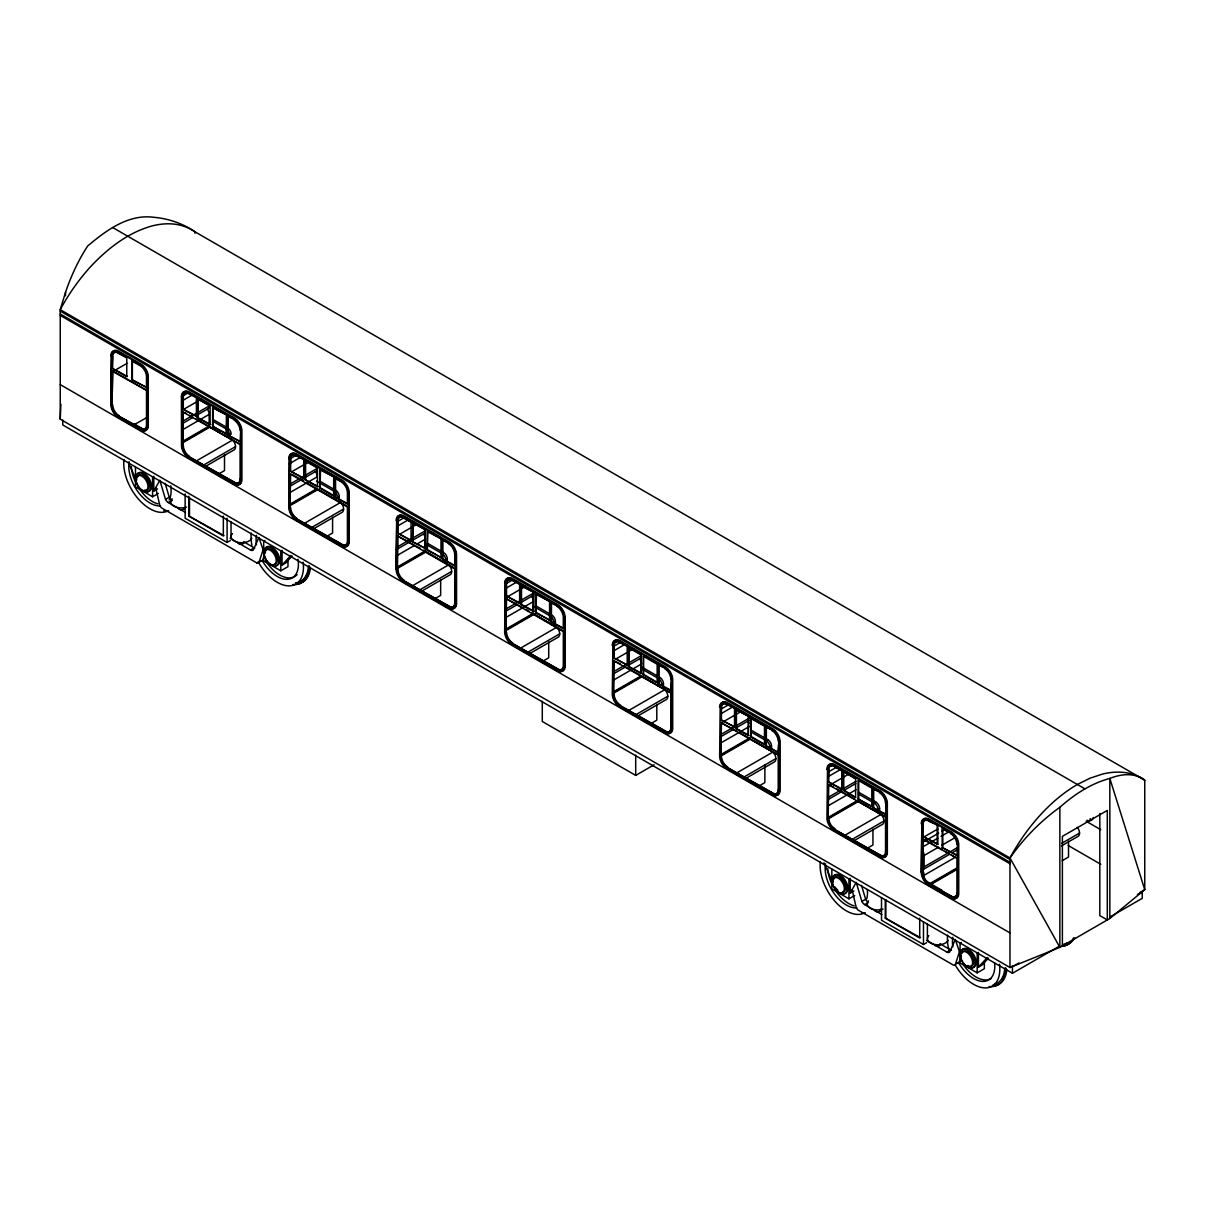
<?xml version="1.0" encoding="UTF-8"?>
<svg xmlns="http://www.w3.org/2000/svg" width="1205" height="1205" viewBox="0 0 1205 1205"><rect width="100%" height="100%" fill="white"/><g stroke="black" fill="none" stroke-linecap="round" stroke-linejoin="round"><path stroke-width="1.5" d="M60.25 419.189L60.25 309.67L65.597 292.062A134.041 66.983 -78.8 0 1 87.679 246.001C105.95 230.622 127.986 214.083 153.261 217.231A134.041 105.212 -55.8 0 1 195.029 231.842L1144.75 780.162L1144.75 889.682L1109.835 918.481L1059.858 947.341L1009.971 967.495L60.25 419.189L60.883 404.232M65.431 295.797L65.597 292.062M110.8 355.942L110.86 354.903A10.589 6.115 60 0 1 117.307 351.182L141.226 364.995A10.589 6.115 60 0 1 147.673 376.156L147.673 426.841A10.589 6.115 60 0 1 141.226 430.562L117.307 416.749A10.589 6.115 60 0 1 110.86 405.573L111.478 354.541M111.673 353.547A10.589 6.115 60 0 1 117.924 350.821L141.844 364.633A10.589 6.115 60 0 1 148.29 375.794L148.29 426.48A10.589 6.115 60 0 1 143.741 430.697M181.428 396.731L181.488 395.677A10.589 6.115 60 0 1 187.935 391.956L234.824 419.024A10.589 6.115 60 0 1 241.271 430.2L241.271 480.87A10.589 6.115 60 0 1 234.824 484.591L187.935 457.523A10.589 6.115 60 0 1 181.488 446.362L181.428 396.731L188.447 392.634M182.618 448.471A10.589 6.115 60 0 1 182.121 446.001L182.121 395.315A10.589 6.115 60 0 1 188.567 391.595L235.442 418.662A10.589 6.115 60 0 1 241.889 429.839L241.889 480.509A10.589 6.115 60 0 1 238.213 484.756M288.763 458.698L288.823 457.644A10.589 6.115 60 0 1 295.27 453.924L342.145 480.991A10.589 6.115 60 0 1 348.591 492.167L348.591 542.837A10.589 6.115 60 0 1 342.145 546.558L295.27 519.491A10.589 6.115 60 0 1 288.823 508.329L289.441 457.282A10.589 6.115 60 0 1 295.888 453.562L342.777 480.629A10.589 6.115 60 0 1 349.224 491.806L349.224 542.476A10.589 6.115 60 0 1 343.741 546.528M396.084 520.65L396.144 519.611A10.589 6.115 60 0 1 402.59 515.891L449.48 542.958A10.589 6.115 60 0 1 455.927 554.119L455.927 604.805A10.589 6.115 60 0 1 449.48 608.525L402.59 581.458A10.589 6.115 60 0 1 396.144 570.281L396.761 519.25A10.589 6.115 60 0 1 396.957 518.255M397.273 517.367A10.589 6.115 60 0 1 403.223 515.529L450.098 542.596A10.589 6.115 60 0 1 456.544 553.758L456.544 604.443A10.589 6.115 60 0 1 450.098 608.163L433.092 598.418M504.654 583.341L504.714 582.301A10.589 6.115 60 0 1 511.161 578.566L558.051 605.633A10.589 6.115 60 0 1 564.497 616.809L564.497 667.495A10.589 6.115 60 0 1 558.051 671.215L511.161 644.148A10.589 6.115 60 0 1 504.714 632.971L505.347 581.94A10.589 6.115 60 0 1 505.528 580.931M505.844 580.042A10.589 6.115 60 0 1 511.794 578.219L558.668 605.287A10.589 6.115 60 0 1 565.13 616.448L565.13 667.133A10.589 6.115 60 0 1 558.668 670.854L549.706 665.747M612.23 645.458L612.291 644.404A10.589 6.115 60 0 1 618.737 640.683L665.627 667.751A10.589 6.115 60 0 1 672.074 678.912L672.074 729.597A10.589 6.115 60 0 1 665.627 733.318L618.737 706.25A10.589 6.115 60 0 1 612.291 695.089L612.863 645.097M613.104 643.048A10.589 6.115 60 0 1 619.37 640.322L666.245 667.389A10.589 6.115 60 0 1 672.706 678.566L672.706 729.236A10.589 6.115 60 0 1 667.208 733.288M719.566 707.41L719.626 706.371A10.589 6.115 60 0 1 726.073 702.651L772.947 729.718A10.589 6.115 60 0 1 779.409 740.879L779.409 791.565A10.589 6.115 60 0 1 772.947 795.285L726.073 768.218A10.589 6.115 60 0 1 719.626 757.041L720.183 707.049M720.244 706.01A10.589 6.115 60 0 1 726.69 702.289L773.58 729.356A10.589 6.115 60 0 1 780.027 740.518L780.027 791.203A10.589 6.115 60 0 1 773.58 794.923L729.236 769.393M826.886 769.377L826.946 768.338A10.589 6.115 60 0 1 833.393 764.618L880.283 791.685A10.589 6.115 60 0 1 886.729 802.846L886.729 853.532A10.589 6.115 60 0 1 880.283 857.252L833.393 830.185A10.589 6.115 60 0 1 826.946 819.008L827.519 769.016M827.579 767.977A10.589 6.115 60 0 1 834.026 764.256L880.9 791.324A10.589 6.115 60 0 1 887.347 802.485L887.347 853.17A10.589 6.115 60 0 1 882.798 857.388M921.238 823.859L921.298 822.804A10.589 6.115 60 0 1 927.745 819.084L951.664 832.896A10.589 6.115 60 0 1 958.111 844.057L958.111 894.743A10.589 6.115 60 0 1 951.664 898.463L927.745 884.651A10.589 6.115 60 0 1 921.298 873.489L921.915 822.443A10.589 6.115 60 0 1 922.428 820.56M922.864 819.792A10.589 6.115 60 0 1 928.377 818.722L952.296 832.535A10.589 6.115 60 0 1 958.743 843.696L958.743 894.381A10.589 6.115 60 0 1 953.245 898.433M155.701 487.694L159.708 504.91A3.404 1.973 60 0 0 162.012 508.194L256.755 562.886A3.404 1.973 60 0 0 259.06 562.268L263.067 549.676M259.06 562.268L262.795 560.099L264.302 555.385M852.086 889.742L856.092 906.958A3.404 1.973 60 0 0 858.397 910.242L953.125 964.934A3.404 1.973 60 0 0 955.429 964.316L959.436 951.724M955.429 964.316L959.18 962.147L961.183 955.851M157.569 488.899L153.818 491.053L159.843 480.283L165.507 499.367A5.046 2.907 60 0 0 168.323 502.575L178.385 508.389M853.938 890.947L850.203 893.101L856.213 882.331L861.876 901.415A5.046 2.907 60 0 0 864.693 904.624L881.864 914.535M287.98 559.481L287.98 566.666L280.81 570.808L280.81 551.062L282.045 550.339L282.045 565.085L290.932 555.43M292.137 556.032L285.796 562.931L282.045 565.085M984.349 961.53L984.349 968.715L977.18 972.857L977.18 953.11L978.43 952.387L978.43 967.133L987.317 957.478M988.522 958.08L982.165 964.979L978.43 967.133M1059.858 807.29L1059.858 947.341L1009.971 857.975A129.824 77.481 -49.6 0 1 1059.858 807.29C1074.348 794.441 1090.962 783.461 1109.835 778.43A129.824 58.834 -62.2 0 1 1144.75 780.162A128.393 74.138 -60 0 0 1102.424 774.092L1089.968 778.219L1077.36 784.485A128.393 74.138 -60 0 0 1009.971 857.975L1009.971 967.495L1013.179 965.642M112.035 356.71A8.827 5.091 60 0 1 118.286 353.11L126.766 358.006L126.766 376.743L112.035 368.248L112.668 356.349A8.827 5.091 60 0 1 117.292 352.071M118.286 353.11L125.983 356.831M112.035 368.248L127.399 376.382M146.272 427.775A8.827 5.091 60 0 1 140.864 428.257L118.286 415.936A8.827 5.091 60 0 1 112.035 405.136L112.668 370.763L147.115 390.646L147.115 424.657A8.827 5.091 60 0 1 146.633 427.142M111.056 372.556L127.112 363.292M140.247 428.619A8.827 5.091 60 0 0 146.483 425.019L146.483 376.608A8.827 5.091 60 0 0 140.247 365.793L131.767 360.898L131.767 379.62L147.115 387.769L147.115 376.246A8.827 5.091 60 0 0 147.055 375.267M110.8 404.458L111.417 355.58M112.035 405.136L112.668 370.763M147.115 387.769L131.767 379.62M147.115 390.646L112.035 371.125M118.286 415.936L140.864 428.257M118.241 417.352L117.924 416.388A10.589 6.115 60 0 1 111.99 407.697M131.827 424.672A5.332 3.073 60 0 1 132.083 424.356L132.716 423.949A4.775 2.756 60 0 1 134.84 424.311L147.658 417.081M182.678 397.499L183.296 397.138A8.827 5.091 60 0 1 189.547 393.538L197.033 397.861L188.914 393.899A8.827 5.091 60 0 0 182.678 397.499L182.678 409.022L197.033 416.584L182.678 409.022M182.783 400.482L192.408 394.924M140.292 430.095L141.844 430.2A10.589 6.115 60 0 0 142.808 430.531M197.65 398.93L210.137 406.145L210.137 424.868L197.65 417.668L197.65 398.93L209.203 404.88M183.552 409.414L201.175 399.247M240.503 480.433A8.827 5.091 60 0 1 234.463 482.301L188.914 456.725A8.827 5.091 60 0 1 182.678 445.91L182.678 411.899L186.489 413.39M181.94 421.69L209.173 405.964A6.432 3.72 60 0 1 207.396 409.173A6.432 3.72 60 0 1 209.158 414.4L209.173 422.729M183.356 423.03L192.966 417.472M197.771 414.701L207.381 409.143M212.622 407.576L226.977 415.153L226.359 434.237L212.622 426.314L212.622 407.576L225.456 414.264M197.65 417.668L210.755 424.522M181.94 430.125L209.173 414.4M181.94 441.783L209.173 426.058A2.32 1.341 60 0 1 208.872 426.992L183.235 441.783M182.663 442.838L209.896 427.112L232.429 440.126L197.183 460.461M212.622 426.314L226.977 433.875M182.678 445.91L183.296 411.553M227.609 434.96L240.714 441.813L227.609 434.96L227.609 416.222L234.463 419.476A8.827 5.091 60 0 1 236.858 421.404M226.028 428.86L227.655 427.911A4.775 2.756 60 0 1 229.778 430.004L230.426 431.164A5.332 3.073 60 0 1 231.134 434.146L229.507 435.08A5.332 3.073 60 0 0 228.784 432.098L228.137 430.953A4.775 2.756 60 0 0 226.028 428.86L213.225 421.464M188.914 456.725L234.463 482.301M188.884 458.141L188.567 457.162A10.589 6.115 60 0 1 183.055 449.736M240.081 442.175L240.714 430.275M203.479 465.13L235.517 446.633A5.889 3.404 60 0 0 232.445 440.081M182.678 411.899L240.714 444.69L223.166 434.568M135.472 467.148L135.472 486.895L152.568 496.776L158.322 493.463M206.296 465.943L233.529 450.218A7.275 4.202 60 0 0 235.502 446.618M165.507 499.367L169.257 497.213L165.13 483.326M168.323 502.575L172.059 500.421M218.195 474.243L224.507 470.598L224.507 454.782M233.845 482.663A8.827 5.091 60 0 0 240.081 479.063L240.714 478.701M233.891 484.124L235.442 484.229A10.589 6.115 60 0 0 236.406 484.576M188.869 496.189L188.869 516.056L223.964 535.592M290.104 458.744L296.52 455.038M289.998 470.989L304.353 478.551L289.998 470.989L290.631 459.105A8.827 5.091 60 0 1 293.071 454.797M289.998 459.467A8.827 5.091 60 0 1 296.249 455.851L296.867 455.49A8.827 5.091 60 0 0 295.255 454.812M289.26 463.805L300.482 457.328M296.249 455.851L304.353 459.813M291.625 471.818L307.637 462.569M290.013 484.094L317.261 468.368A6.432 3.72 60 0 1 315.469 471.562M289.833 486.338L302.651 478.942M305.844 477.09L315.454 471.547M319.958 469.543L334.312 477.12L333.68 496.204L319.958 488.281L319.958 469.543L334.312 477.12M304.986 479.635L317.457 486.835L317.457 468.112L304.986 460.897L304.986 479.635L318.09 486.474M290.013 492.529L317.261 476.803A6.432 3.72 60 0 0 315.469 471.532M334.93 478.189L341.166 481.789A8.827 5.091 60 0 1 347.417 492.604L347.417 504.127L334.93 496.927L334.93 478.189L341.798 481.443A8.827 5.091 60 0 1 347.989 491.279M290.013 504.172L317.261 488.447M289.712 505.106L316.945 489.381A2.199 1.265 60 0 1 318 489.516L340.503 502.515L303.66 523.783M319.958 488.281L320.575 469.182M289.14 506.16L317.969 489.516M185.133 493.96L185.133 518.21L227.097 542.446L230.351 540.563M288.763 507.2L289.381 458.337M347.567 543.154A8.827 5.091 60 0 1 341.798 544.268L296.249 518.692A8.827 5.091 60 0 1 289.998 507.877L290.631 473.505M316.493 481.096L334.101 491.248L335.743 490.315A4.775 2.756 60 0 1 337.852 492.408L338.5 493.553A5.332 3.073 60 0 1 339.207 496.535L339.223 500.18M296.249 518.692L341.798 544.268M334.93 496.927L348.034 503.765M296.204 520.108L312.908 529.025M339.223 496.535L337.581 497.484A5.332 3.073 60 0 0 336.858 494.502L336.21 493.342A4.775 2.756 60 0 0 334.101 491.248M264.949 540.458L263.699 541.181L263.699 560.928L280.81 570.808M230.095 538.243L250.459 549.992L254.195 547.838A5.046 2.907 60 0 0 254.737 548.094M311.553 527.519L343.591 509.022M314.369 528.332L341.602 512.607A7.275 4.202 60 0 0 343.576 509.022A5.889 3.404 60 0 0 340.518 502.485M256.755 562.886L260.491 560.732M326.269 536.647L332.58 533.002L332.58 517.171M341.211 546.091L342.777 546.196M397.334 521.419A8.827 5.091 60 0 1 403.57 517.819L411.056 522.142L411.056 540.879L397.334 532.956L397.951 521.057A8.827 5.091 60 0 1 403.374 517.05M403.57 517.819L411.056 522.142M396.581 522.066L404.594 517.442M397.334 526.193L408.555 519.717M412.306 541.602L425.41 548.441L412.306 541.602L412.923 522.503L425.41 529.718L425.335 549.179M397.334 532.956L411.688 540.518M399.699 534.207L415.725 524.958M454.888 605.106A8.827 5.091 60 0 1 449.119 606.236L403.57 580.659A8.827 5.091 60 0 1 397.334 569.845L397.334 535.833L420.274 548.365M412.306 522.865L425.41 529.718M396.49 547.416L425.335 530.757A6.432 3.72 60 0 1 423.542 533.966A6.432 3.72 60 0 1 425.32 539.192L417.322 543.817M396.309 549.661L423.542 533.951M396.49 555.851L414.113 545.669M426.66 549.164L441.632 557.81L427.278 550.248L427.278 531.51L441.632 539.072L429.432 532.038M396.49 567.495L425.335 550.851M427.278 550.248L427.911 531.149M397.786 567.51L425.019 551.785M396.084 569.167L396.701 520.304M397.213 568.549L426.043 551.905L446.965 563.985M397.334 569.845L397.951 535.472M448.501 543.756A8.827 5.091 60 0 1 454.737 554.571L454.737 566.094L442.265 558.894L442.265 540.156L449.119 543.395A8.827 5.091 60 0 1 452.237 546.166M403.57 580.659L449.119 606.236M442.265 558.894L455.37 565.732M403.524 582.075L429.869 596.565M427.805 543.47L443.817 552.703A4.775 2.756 60 0 1 445.925 554.797L446.573 555.957A5.332 3.073 60 0 1 447.296 558.939L445.654 559.888A5.332 3.073 60 0 0 444.931 556.891L444.299 555.746A4.775 2.756 60 0 0 442.627 553.954M411.733 586.187L448.576 564.919M419.626 589.923L451.664 571.426A5.889 3.404 60 0 0 448.591 564.874M422.443 590.736L449.676 575.011A7.275 4.202 60 0 0 451.649 571.411M434.342 599.036L440.653 595.39L440.653 579.575M506.266 583.536L512.667 579.831M505.904 584.109L506.537 583.747A8.827 5.091 60 0 1 512.773 580.147L520.259 584.47L512.14 580.509A8.827 5.091 60 0 0 505.904 584.109L505.904 595.632L519.641 603.569L519.641 584.832M505.422 588.597L516.629 582.12M520.876 585.555L533.981 592.393L533.363 611.492L520.876 604.277L520.876 585.555L533.981 592.393M505.904 595.632L520.259 603.208M506.175 597.529L525.395 586.428M563.458 667.796A8.827 5.091 60 0 1 557.704 668.911L512.14 643.334A8.827 5.091 60 0 1 505.904 632.535L505.904 598.524L522.473 607.365M506.175 608.887L533.408 593.161A6.432 3.72 60 0 1 531.616 596.355A6.432 3.72 60 0 1 533.393 601.581L533.408 611.583L533.363 592.755M505.98 611.146L517.201 604.669M520.394 602.816L531.616 596.339M520.876 604.277L533.981 611.131M506.175 617.322L533.408 601.596M535.231 611.854L550.203 620.5L535.864 612.923L535.864 594.201L550.203 601.762L538.002 594.713M506.175 628.965L533.408 613.24M505.859 629.899L533.092 614.188M535.864 612.923L536.481 593.839M505.287 630.953L534.131 614.309L556.65 627.308A5.889 3.404 60 0 1 559.692 633.8A7.275 4.202 60 0 1 557.764 637.43L530.516 653.125M504.654 631.857L505.287 582.979M505.904 632.535L506.537 598.162M557.072 606.446A8.827 5.091 60 0 1 563.307 617.246L563.307 628.784L550.836 621.584L550.836 602.846L557.704 606.085A8.827 5.091 60 0 1 563.458 613.857M512.14 643.334L557.704 668.911M550.836 621.584L563.94 628.423M512.11 644.75L546.483 663.88M551.89 615.092A4.775 2.756 60 0 1 553.999 617.201L554.646 618.346A5.332 3.073 60 0 1 555.369 621.328L553.728 622.277A5.332 3.073 60 0 0 553.02 619.295L552.372 618.15A4.775 2.756 60 0 0 551.152 616.719M519.807 648.576L556.65 627.308M527.7 652.312L559.738 633.815M542.416 661.44L548.727 657.794L548.727 641.964M618.737 641.572A8.827 5.091 60 0 1 620.349 642.25L627.835 646.573L627.835 665.311L613.481 657.749L614.113 645.865A8.827 5.091 60 0 1 616.553 641.557M613.481 646.211A8.827 5.091 60 0 1 619.716 642.611L620.349 642.25M614.339 645.925L620.741 642.235M613.496 650.986L624.702 644.509M619.716 642.611L627.835 646.573M613.481 657.749L627.835 665.311M615.845 658.999L633.469 648.832M613.481 660.626L671.516 693.417L671.516 727.428A8.827 5.091 60 0 1 665.281 731.028L619.716 705.452A8.827 5.091 60 0 1 613.481 694.637L613.481 660.626L620.485 663.955M640.94 654.857L640.94 673.595L628.453 666.395L628.453 647.657L640.94 654.857L640.94 673.595M614.249 671.275L641.482 655.55A6.432 3.72 60 0 1 639.689 658.758L628.468 665.205M643.44 656.303L643.44 675.041L643.44 656.303L657.162 664.226L657.162 682.964L643.44 675.041M614.053 673.535L625.274 667.058M628.453 666.395L641.557 673.234M614.249 679.71L641.482 663.985A6.432 3.72 60 0 0 639.689 658.728M671.306 677.014A8.827 5.091 60 0 1 671.516 679.002L670.884 690.887L658.412 683.687L658.412 664.949L665.281 668.188A8.827 5.091 60 0 1 668.398 670.959M614.249 691.369L641.482 675.644A2.32 1.341 60 0 1 641.165 676.577L613.932 692.303M613.36 693.342L642.205 676.698L664.723 689.712A5.889 3.404 60 0 1 667.766 696.189A7.275 4.202 60 0 1 665.838 699.819L638.605 715.529M613.481 694.637L614.113 660.265M658.412 664.949L665.281 668.188M659.963 677.496L658.322 678.445A4.775 2.756 60 0 1 660.445 680.539L661.093 681.684A5.332 3.073 60 0 1 661.801 684.666L663.443 683.732A5.332 3.073 60 0 0 662.72 680.75L662.087 679.59A4.775 2.756 60 0 0 659.963 677.496L642.355 667.329M619.716 705.452L665.281 731.028M658.412 683.687L671.516 690.525M619.686 706.868L663.714 731.556M670.884 690.887L671.516 679.002M627.88 710.98L664.723 689.712M635.773 714.716L667.811 696.219M650.489 723.828L656.8 720.183L656.8 704.368M664.648 731.39A8.827 5.091 60 0 0 670.884 727.775L671.516 727.428M720.816 708.179L721.433 707.817A8.827 5.091 60 0 1 727.669 704.217L735.155 708.54L735.155 727.278L720.816 719.716L720.816 708.179A8.827 5.091 60 0 1 727.052 704.579L727.669 704.217M720.816 709.248L728.814 704.624M721.569 713.39L732.776 706.913M727.052 704.579L735.155 708.54M735.788 709.625L748.892 716.463L748.26 735.562L735.788 728.362L735.788 709.625L747.326 715.574M720.816 719.716L735.155 727.278M720.816 722.593L778.837 755.384L778.837 789.38A8.827 5.091 60 0 1 772.601 792.995L727.052 767.404A8.827 5.091 60 0 1 720.816 756.604L720.816 722.593L737.385 731.435M720.726 723.256L741.542 711.221M542.28 701.265L542.28 721.479L635.698 775.402L654.149 764.753M720.726 734.598L749.555 717.954M750.76 718.27L764.482 726.193L764.482 744.931L750.76 737.008L750.76 718.27L765.115 725.832M720.53 736.858L733.348 729.462M736.556 727.609L747.763 721.132A6.432 3.72 60 0 0 748.923 720.319M735.788 728.362L748.892 735.201M720.726 743.033L749.555 726.389M778.37 737.942A8.827 5.091 60 0 1 778.837 740.97L778.219 752.854L765.732 745.654L765.732 726.916L772.601 730.155A8.827 5.091 60 0 1 778.008 736.888M750.76 737.008L751.378 717.909M720.726 754.692L749.555 738.032A2.32 1.341 60 0 1 749.239 738.981L722.006 754.692M721.433 755.746L750.278 739.102L772.812 752.101L735.954 773.384M720.816 756.604L721.433 722.232M765.732 726.916L772.601 730.155M768.037 739.9L766.395 740.849A4.775 2.756 60 0 1 768.519 742.943L769.167 744.088A5.332 3.073 60 0 1 769.875 747.07L771.516 746.121A5.332 3.073 60 0 0 770.808 743.139L770.161 741.994A4.775 2.756 60 0 0 768.037 739.885L752.04 730.652M727.052 767.404L772.601 792.995M765.732 745.654L778.837 752.492M727.007 768.835L726.69 767.856A10.589 6.115 60 0 1 721.735 761.681M778.219 752.854L778.837 740.97M743.846 777.12L775.884 758.608A5.889 3.404 60 0 0 773.249 752.477M746.678 777.918L773.911 762.193A7.275 4.202 60 0 0 775.869 758.608M758.563 786.232L764.874 782.587L764.874 764.994M771.983 793.342A8.827 5.091 60 0 0 778.219 789.742L778.837 789.38M828.121 767.51L832.941 764.738M828.136 770.146A8.827 5.091 60 0 1 834.372 766.546L841.858 770.869L841.858 789.606L828.136 781.684L828.754 769.784A8.827 5.091 60 0 1 833.378 765.491M834.372 766.546L840.985 769.649M828.889 771.652L836.888 767.028M828.046 776.713L840.849 769.302M841.858 770.869L842.491 789.245L828.136 781.684M857.463 800.768L886.172 817.336L886.172 851.348A8.827 5.091 60 0 1 879.921 854.948L834.372 829.371A8.827 5.091 60 0 1 828.136 818.572L828.136 784.56L833.544 786.955M828.799 785.645L848.019 774.544M855.595 778.792L843.741 771.23L843.741 789.968L855.595 797.529L843.108 790.329L843.108 771.592L855.595 778.792L855.595 797.529M828.799 797.002L856.032 781.277M828.603 799.261L841.421 791.851M844.63 789.998L855.836 783.536M828.799 805.437L856.032 789.712M873.068 788.883L879.921 792.122A8.827 5.091 60 0 1 886.172 802.937L885.539 814.821L873.068 807.621L873.068 788.883L878.37 791.218M858.081 798.975L871.817 806.898L871.817 788.16L858.081 780.238L858.081 798.975L872.435 806.537M828.799 817.08L857.629 800.436M828.483 818.014L857.327 801.37A2.199 1.265 60 0 1 857.629 801.295A2.109 1.22 60 0 1 858.352 801.491L880.885 814.505A5.889 3.404 60 0 1 881.322 814.881M828.136 818.572L828.754 784.199M827.91 819.069L858.352 801.491M858.472 794.005L874.484 803.238L876.11 802.289A4.775 2.756 60 0 1 878.234 804.383L878.882 805.543A5.332 3.073 60 0 1 879.59 808.525L879.59 812.17M834.372 829.371L879.921 854.948M873.068 807.621L886.172 814.46M885.539 814.821L886.172 802.937M879.59 808.525L877.963 809.474A5.332 3.073 60 0 0 877.24 806.476L876.592 805.332A4.775 2.756 60 0 0 874.484 803.238M844.042 835.773L880.885 814.505M828.136 784.56L886.172 817.336M851.92 839.508L883.973 821.012A7.275 4.202 60 0 1 882 824.612L853.155 841.241M866.636 848.621L872.947 844.991L872.947 829.161M956.258 896.204A8.827 5.091 60 0 1 951.317 896.174L928.724 883.852A8.827 5.091 60 0 1 922.488 873.038L923.105 824.265A8.827 5.091 60 0 1 925.545 819.957M922.488 824.612A8.827 5.091 60 0 1 928.724 821.012L933.589 823.105M879.304 855.309A8.827 5.091 60 0 0 885.539 851.709L886.172 851.348M879.349 856.785L880.9 856.891A10.589 6.115 60 0 0 881.864 857.222M928.724 821.012L937.836 825.561L937.836 844.283L922.488 836.15L937.836 844.283M923.391 837.309L937.806 828.98M942.205 847.537L957.553 855.671L942.205 847.537L942.205 828.799L949.902 832.519M922.548 842.37L938.635 833.152M941.768 831.269L945.036 829.462M921.765 847.476L937.791 838.213M940.985 836.375L948.998 831.751M942.205 828.799L951.317 833.333A8.827 5.091 60 0 1 955.113 837.023M831.842 869.197L831.842 888.944L848.953 898.825L854.691 895.511M924.13 878.596L924.13 875.267A6.432 3.72 60 0 0 922.337 870.01A6.432 3.72 60 0 0 924.115 866.817L924.13 855.49L938.544 847.16M941.753 845.308L954.556 837.912M956.921 856.032L957.553 844.148M861.876 901.415L865.627 899.261L861.515 885.374M924.13 866.832L957.764 847.416M922.337 870.01L949.57 854.285M952.763 852.447L957.568 849.661M864.693 904.624L868.443 902.47M921.238 872.36L921.855 823.497M922.488 873.038L923.105 838.665M924.13 875.267L954.556 857.689M922.488 839.026L957.553 858.562L951.287 854.932M928.724 883.852L951.317 896.174M928.935 884.139L957.764 867.495M930.215 884.154L957.448 868.428M928.678 885.268L952.296 898.102M931.254 884.274L956.89 869.483M885.253 900.045L885.253 918.105L920.349 937.641M943.425 892.378L943.093 891.821A4.775 2.756 60 0 0 940.969 889.712L939.328 890.661A4.775 2.756 60 0 1 939.779 890.962M950.685 896.52A8.827 5.091 60 0 0 956.921 892.92L957.553 892.559M953.788 897.288L956.981 895.436M1061.921 843.229L1079.544 833.047M1061.53 845.88L1077.556 836.632A7.275 4.202 60 0 0 1079.514 833.047M1062.223 860.671L1068.519 857.026L1068.519 841.195M881.503 897.876L881.503 920.259L923.467 944.494L926.72 942.611M961.319 942.506L960.069 943.229L960.069 962.976L977.18 972.857M936.752 946.226L946.829 952.04L950.579 949.886A5.046 2.907 60 0 0 951.378 950.248M1139.93 892.468L1144.75 889.682L1109.835 778.43L1109.835 918.481M1018.948 962.946L1012.456 966.681L1012.456 973.263L1059.511 946.106M1137.384 894.562L1142.25 891.76L1142.25 898.327L1109.805 917.065M112.668 227.519L1084.846 788.808M1086.112 821.238L1100.767 829.703M1068.187 845.473L1100.767 864.286M1009.971 857.975L60.25 309.67A128.393 74.138 -60 0 1 90.767 266.501C107.772 248.381 128.272 232.354 152.628 225.787L152.719 225.772A128.393 74.138 -60 0 1 195.059 231.872L195.029 233.288M60.25 311.101L1009.971 859.421M60.25 313.993L1009.971 862.298M60.25 315.424L1009.971 863.744M140.864 365.431L132.384 360.536L132.384 379.274M234.463 419.476L228.227 415.876L228.227 434.598M298.373 456.364L302.862 458.954M318.09 467.751L305.603 460.536L305.603 479.274M444.449 540.699L449.119 543.395M554.571 604.277L557.704 606.085M641.557 654.511L629.085 647.296L629.085 666.034M648.636 658.593L657.779 663.865M872.435 787.799L858.713 779.876L858.713 798.614M213.255 419.596L227.655 427.911M319.732 481.066L335.743 490.315M535.879 605.859L550.293 614.173M858.517 792.122L876.11 802.289M424.567 543.485L442.175 553.652M532.64 605.889L550.248 616.041M640.714 668.278L656.725 677.526M751.995 732.519L764.798 739.915M319.325 487.197L334.312 495.842M642.807 673.957L657.779 682.602M750.143 735.924L765.115 744.57M189.682 415.228L192.875 417.066M196.054 418.918L219.973 432.715M292.228 474.439L303.389 480.87M306.582 482.723L336.873 500.211M340.066 502.048L348.034 506.657M423.467 550.203L455.37 568.624M525.666 609.203L528.859 611.056M532.038 612.893L563.94 631.3M623.678 665.793L653.969 683.28M657.162 685.133L660.355 686.971M663.533 688.808L669.92 692.498M740.563 733.288L750.143 738.801M753.321 740.653L770.869 750.775M774.062 752.613L777.24 754.451M836.737 788.808L854.27 798.93M924.672 839.569L941.888 849.51M945.021 851.317L948.154 853.125M397.334 535.833L454.737 568.986L454.737 602.982A8.827 5.091 60 0 1 448.501 606.597M505.904 598.524L563.307 631.661L563.307 665.672A8.827 5.091 60 0 1 557.072 669.272M134.84 424.311L144.434 429.854M924.958 880.478L940.969 889.727M120.44 417.909L140.91 429.733M191.113 458.713L195.933 461.5M199.141 463.353L234.508 483.762M316.117 530.878L341.843 545.729M834.96 830.426L843.003 835.08M846.211 836.933L879.966 856.424M60.25 384.606L1009.971 932.911M1012.456 973.263L62.75 424.943L62.75 420.018M243.681 541.768L254.195 547.838M940.051 943.816L950.579 949.886M180.705 509.73L185.495 512.487M926.464 940.292L934.432 944.886M188.869 516.056L223.347 535.954L223.347 516.086M885.253 918.105L919.716 938.002L919.716 918.135M620.304 706.507L619.37 705.889A10.589 6.115 60 0 1 613.42 697.198M512.727 644.389L511.794 643.786A10.589 6.115 60 0 1 505.844 635.08M404.157 581.714L403.223 581.096A10.589 6.115 60 0 1 396.761 569.935L396.701 568.805M296.822 519.747L295.888 519.129A10.589 6.115 60 0 1 293.116 516.448M880.283 909.233L880.584 909.639A2.997 1.732 0 0 1 877.692 911.824L876.909 911.763A2.997 1.732 0 0 1 874.785 910.543L874.785 910.543M922.578 850.775L923.301 852.086A6.07 3.51 60 0 1 924.13 855.475M618.798 704.594L619.43 705.738M511.056 642.747L510.724 642.19A4.775 2.756 60 0 0 508.6 640.096M295.21 518.542L294.562 517.397A4.775 2.756 60 0 0 293.342 515.966M823.949 862.75L832.324 881.518M128.333 462.404L135.186 477.767M960.852 955.881L955.309 939.538L949.645 952.086A5.046 2.907 60 0 1 946.829 952.04M264.482 553.833L258.924 537.49L253.261 550.037A5.046 2.907 60 0 1 250.459 549.992M238.063 542.837L238.078 542.943A2.997 1.732 0 0 0 240.202 544.163L240.985 544.223A2.997 1.732 0 0 0 243.877 542.943M178.31 508.043L178.415 508.495A2.997 1.732 0 0 0 180.539 509.715L181.307 509.775A2.997 1.732 0 0 0 184.32 508.043M921.855 871.998L921.915 873.128A10.589 6.115 60 0 0 928.377 884.289M505.287 631.495L505.347 632.61A10.589 6.115 60 0 0 505.528 633.83M289.381 506.853L289.441 507.968A10.589 6.115 60 0 0 289.953 510.438M111.417 404.097L111.478 405.211M1099.819 813.526L1099.819 915.619L1107.305 919.942L1107.305 810.423L1062.388 836.36L1062.388 945.88M956.921 858.909L956.921 892.92M942.822 828.438L942.822 847.175M937.204 825.922L937.204 844.645M927.398 923.934L927.398 938.695M923.467 922.111L923.467 944.494M923.105 824.265L923.105 835.788M885.871 899.683L885.871 917.743M885.539 817.698L885.539 851.709M873.685 788.522L873.685 807.26M850.203 893.101L850.203 878.355L848.953 879.078L848.953 898.825M828.754 769.784L828.754 781.322M778.219 755.731L778.219 789.742M771.516 746.121L771.516 749.781M766.365 726.555L766.365 745.293M748.26 716.824L748.26 735.562M736.406 709.263L736.406 728.001M734.538 708.902L734.538 727.639M721.433 707.817L721.433 719.355M670.884 693.779L670.884 727.775M663.443 683.732L663.443 687.377M659.03 664.588L659.03 683.325M635.698 755.204L635.698 775.402M627.218 646.934L627.218 665.672M614.113 645.865L614.113 657.388M555.369 621.328L555.369 624.988M551.453 602.485L551.453 621.223M549.585 602.123L549.585 620.861M521.509 585.193L521.509 603.931M506.537 583.747L506.537 595.285M447.296 558.939L447.296 562.584M442.883 539.795L442.883 558.533M441.015 539.433L441.015 558.171M424.793 530.064L424.793 548.802M412.923 522.503L412.923 541.241M397.951 521.057L397.951 532.595M335.562 477.828L335.562 496.565M333.68 477.466L333.68 496.204M303.735 460.174L303.735 478.912M290.631 459.105L290.631 470.628M289.998 507.877L289.998 473.866L347.417 507.019L347.417 541.03A8.827 5.091 60 0 1 341.166 544.63M240.081 445.052L240.081 479.063M231.029 521.886L231.029 536.632M227.097 518.195L227.097 542.446M226.359 415.514L226.359 434.237M213.255 407.23L213.255 425.952M198.283 398.569L198.283 417.307M196.4 398.222L196.4 416.945M189.501 497.635L189.501 515.695M183.296 397.138L183.296 408.661M153.818 491.053L153.818 476.306L152.568 477.029L152.568 496.776M112.668 356.349L112.668 367.887M1077.3 827.383A5.889 3.404 60 0 1 1079.499 833.032M184.832 453.201A4.775 2.756 60 0 1 185.269 453.562M186.112 454.481A4.775 2.756 60 0 1 186.489 455.008M208.872 426.992A2.199 1.265 60 0 1 209.926 427.127M317.246 488.643A2.32 1.341 60 0 1 316.945 489.396M400.527 577.692A4.775 2.756 60 0 1 402.636 579.801L403.283 580.946A5.332 3.073 60 0 1 403.539 581.548M425.275 551.303A2.32 1.341 60 0 1 425.154 551.604A2.199 1.265 60 0 1 426.073 551.92M832.821 827.278A4.775 2.756 60 0 1 834.945 829.386M835.592 830.531A5.332 3.073 60 0 1 835.833 831.134M857.614 800.723A2.32 1.341 60 0 1 857.327 801.37M881.729 815.333A5.889 3.404 60 0 1 883.928 820.982M724.747 764.889A4.775 2.756 60 0 1 726.871 766.983M749.239 738.981A2.199 1.265 60 0 1 750.113 739.011M747.778 721.132A6.432 3.72 60 0 1 748.923 723.286M616.674 702.485A4.775 2.756 60 0 1 618.421 704.066M641.165 676.577A2.199 1.265 60 0 1 641.647 676.502M533.167 614.143A2.199 1.265 60 0 1 534.146 614.309M168.67 511.056A38.846 22.428 60 0 1 163.76 510.784M168.474 510.634A37.069 21.404 60 0 1 138.364 498.99A37.069 21.404 60 0 1 123.964 459.587M160.536 505.829A29.944 17.292 60 0 1 137.611 491.294A29.944 17.292 60 0 1 129.191 461.771M170.718 485.751A29.944 17.292 60 0 1 169.137 499.955M157.93 503.871A29.944 17.292 60 0 1 138.274 487.076M135.322 481.578A29.944 17.292 60 0 1 131.315 466.486M262.795 560.099A3.404 1.973 60 0 1 261.003 560.958M265.025 549.585A10.589 6.115 60 0 1 276.804 551.769A10.589 6.115 60 0 1 275.99 565.642M186.609 507.124A10.589 6.115 0 0 1 173.821 506.145A10.589 6.115 0 0 1 172.134 498.765M137.28 477.361A8.495 4.91 60 0 1 147.341 480.042A8.495 4.91 60 0 1 144.645 490.104M136.783 480.027A10.589 6.115 60 0 1 142.085 472.496A10.589 6.115 60 0 1 151.258 483.898A10.589 6.115 60 0 1 145.956 491.429M265.311 553.065A8.495 4.91 60 0 1 265.507 551.393M266.109 550.067A8.495 4.91 60 0 1 275.568 554.074A8.495 4.91 60 0 1 274.318 564.271M251.845 538.228A10.589 6.115 0 0 1 237.566 542.28A10.589 6.115 0 0 1 232.445 533.589M171.788 500.241A5.046 2.907 60 0 1 169.257 497.213M309.67 566.636A38.846 22.428 60 0 1 292.74 584.515M298.012 559.24A29.944 17.292 60 0 1 287.227 579.349A29.944 17.292 60 0 1 262.268 560.671M256.484 544.826A29.944 17.292 60 0 1 256.484 535.261M297.093 574.619A29.944 17.292 60 0 1 265.567 560.566M301.205 582.949A38.846 22.428 60 0 1 296.822 584.048M310.408 567.736A38.846 22.428 60 0 1 302.515 582.286M309.248 565.717A37.069 21.404 60 0 1 308.796 569.408M307.908 572.706A37.069 21.404 60 0 1 301.627 580.75M308.39 566.214A37.069 21.404 60 0 1 295.346 582.919M303.133 562.238A37.069 21.404 60 0 1 289.14 585.871A37.069 21.404 60 0 1 258.714 562.735M251.935 545.247A37.069 21.404 60 0 1 251.258 533.077M940.262 944.087A2.997 1.732 0 0 1 937.354 946.271L936.586 946.211A2.997 1.732 0 0 1 934.749 945.413M959.18 962.147A3.404 1.973 60 0 1 957.373 963.006M961.394 951.634A10.589 6.115 60 0 1 973.926 954.993A10.589 6.115 60 0 1 970.567 967.51M882.979 909.173A10.589 6.115 0 0 1 870.206 908.193A10.589 6.115 0 0 1 868.519 900.813M837.912 890.359A8.495 4.91 60 0 1 836.451 888.823M833.664 879.409A8.495 4.91 60 0 1 843.123 881.156A8.495 4.91 60 0 1 842.461 892.287M833.905 875.945A10.589 6.115 60 0 1 846.332 882.18A10.589 6.115 60 0 1 842.34 893.477M836.647 889.335A10.589 6.115 60 0 1 835.095 887.061M833.167 882.075A10.589 6.115 60 0 1 833.167 877.601M961.891 953.441A8.495 4.91 60 0 1 968.73 952.357A8.495 4.91 60 0 1 973.685 962.644A8.495 4.91 60 0 1 967.69 965.521M948.215 940.277A10.589 6.115 0 0 1 933.935 944.343A10.589 6.115 0 0 1 928.829 935.637M868.172 902.289A5.046 2.907 60 0 1 865.627 899.261M865.054 913.104A38.846 22.428 60 0 1 861.831 913.074M864.859 912.682A37.069 21.404 60 0 1 834.734 901.039A37.069 21.404 60 0 1 820.349 861.635M856.906 907.877A29.944 17.292 60 0 1 833.996 893.342A29.944 17.292 60 0 1 825.561 863.819M867.314 889.516A29.944 17.292 60 0 1 866.772 898.719M854.3 905.919A29.944 17.292 60 0 1 836.375 891.745M831.691 883.627A29.944 17.292 60 0 1 827.699 868.534M1073.64 937.776A38.846 22.428 60 0 1 1061.997 946.377M1066.802 943.078A37.069 21.404 60 0 1 1062.825 944.554M1072.917 940.081A38.846 22.428 60 0 1 1062.855 945.88M1074.905 938.032A37.069 21.404 60 0 1 1072.646 939.704M1006.039 968.684A38.846 22.428 60 0 1 989.124 986.564M994.607 963.006A29.944 17.292 60 0 1 982.979 981.412A29.944 17.292 60 0 1 958.653 962.72M952.854 946.874A29.944 17.292 60 0 1 952.854 937.309M991.082 978.565A29.944 17.292 60 0 1 962.795 963.94M1006.793 969.784A38.846 22.428 60 0 1 993.206 986.097M1005.618 967.766A37.069 21.404 60 0 1 1005.166 971.456M1004.292 974.755A37.069 21.404 60 0 1 1002.168 978.942M1004.759 968.263A37.069 21.404 60 0 1 993.161 984.771M999.502 964.286A37.069 21.404 60 0 1 985.524 987.919A37.069 21.404 60 0 1 955.083 964.783M949.148 950.79A37.069 21.404 60 0 1 947.642 935.125M879.304 792.483A8.827 5.091 60 0 1 885.539 803.298M927.73 819.972A8.827 5.091 60 0 1 929.341 820.65M950.685 833.694A8.827 5.091 60 0 1 956.921 844.509M721.193 760.43A10.589 6.115 60 0 1 720.756 759.165M834.026 829.823A10.589 6.115 60 0 1 830.441 826.043M829.703 824.868A10.589 6.115 60 0 1 829.055 823.648M828.513 822.382A10.589 6.115 60 0 1 827.76 819.867M404.202 580.298A8.827 5.091 60 0 1 397.951 569.483M189.547 456.364A8.827 5.091 60 0 1 183.296 445.549M453.532 548.064A8.827 5.091 60 0 1 455.144 552.221M233.845 419.837A8.827 5.091 60 0 1 240.081 430.637M118.09 352.342A8.827 5.091 60 0 1 118.903 352.749M292.303 515.348A10.589 6.115 60 0 1 290.375 511.703M118.903 415.574A8.827 5.091 60 0 1 112.668 404.775M955.731 838.002A8.827 5.091 60 0 1 956.258 839.011M956.71 840.066A8.827 5.091 60 0 1 957.493 843.169M929.341 883.491A8.827 5.091 60 0 1 923.105 872.676M957.342 894.306A8.827 5.091 60 0 1 956.71 895.692M141.678 365.959A8.827 5.091 60 0 1 143.982 368.203M144.675 369.122A8.827 5.091 60 0 1 146.633 373.204M771.983 730.516A8.827 5.091 60 0 1 778.219 741.331M727.669 767.043A8.827 5.091 60 0 1 721.433 756.243M1090.51 818.782A8.827 5.091 60 0 1 1089.892 819.054M296.867 518.331A8.827 5.091 60 0 1 290.631 507.516M669.076 671.878A8.827 5.091 60 0 1 670.673 674.921M664.648 668.549A8.827 5.091 60 0 1 670.884 679.364M620.349 705.091A8.827 5.091 60 0 1 614.113 694.276M512.773 642.973A8.827 5.091 60 0 1 506.537 632.173M237.596 422.232A8.827 5.091 60 0 1 240.503 428.287M834.191 765.778A8.827 5.091 60 0 1 835.005 766.184M835.005 829.01A8.827 5.091 60 0 1 828.754 818.21M1093.327 817.562A10.589 6.115 60 0 1 1087.076 820.289M135.984 479.665A8.495 4.91 60 0 0 144.992 490.872A8.495 4.91 60 0 0 144.992 478.852A8.495 4.91 60 0 0 135.984 479.665M264.211 553.698A8.495 4.91 60 0 0 273.234 564.904A8.495 4.91 60 0 0 273.234 552.884A8.495 4.91 60 0 0 264.211 553.698M263.835 552.206A10.589 6.115 60 0 0 275.056 566.184A10.589 6.115 60 0 0 275.056 551.212A10.589 6.115 60 0 0 263.835 552.206M135.593 478.174A10.589 6.115 60 0 0 146.829 492.152A10.589 6.115 60 0 0 146.829 477.18A10.589 6.115 60 0 0 135.593 478.174M832.354 881.714A8.495 4.91 60 0 0 841.376 892.92A8.495 4.91 60 0 0 841.376 880.9A8.495 4.91 60 0 0 832.354 881.714M960.596 955.746A8.495 4.91 60 0 0 969.603 966.952A8.495 4.91 60 0 0 969.603 954.932A8.495 4.91 60 0 0 960.596 955.746M960.204 954.255A10.589 6.115 60 0 0 971.441 968.233A10.589 6.115 60 0 0 971.441 953.26A10.589 6.115 60 0 0 960.204 954.255M831.977 880.222A10.589 6.115 60 0 0 843.199 894.2A10.589 6.115 60 0 0 843.199 879.228A10.589 6.115 60 0 0 831.977 880.222"/></g></svg>
